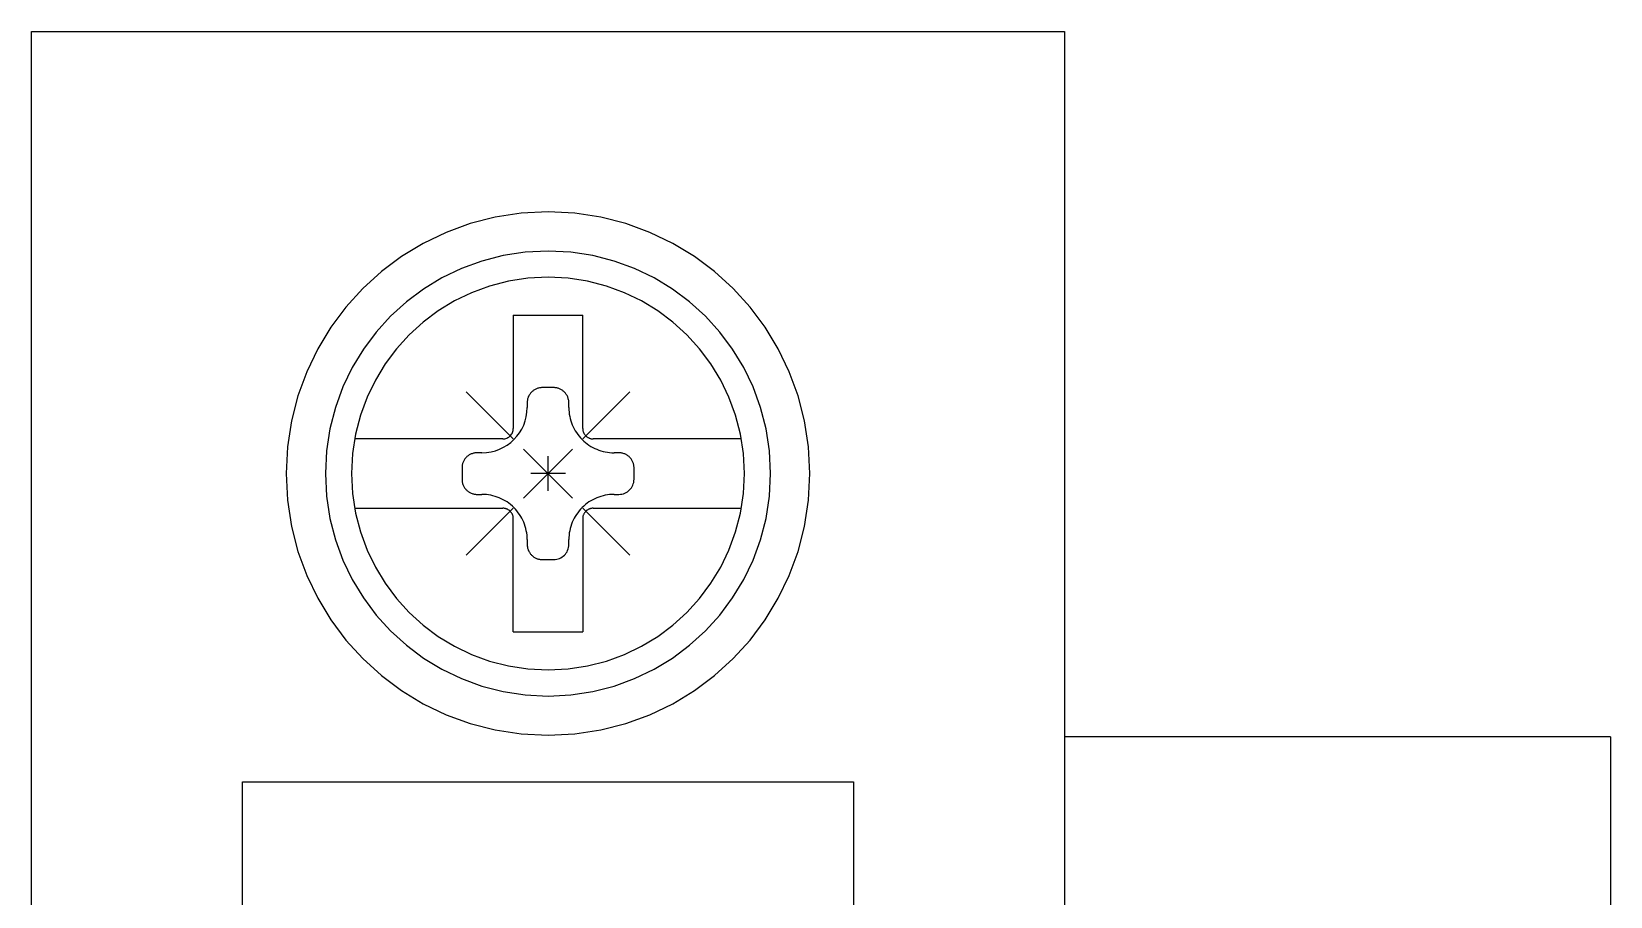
# Model space of a CAD drawing. Header units: millimetres. Extents: x 28713 to 59118, y -54378 to -19615.
# Drawn here: x 38143.61 to 38171.08, y -25245.44 to -25230.38 of the extents above; entities that cross this region are included whole.
import ezdxf

# ---------------------------------------------------------------- set-up
doc = ezdxf.new("R2010")
doc.units = ezdxf.units.MM
doc.header["$LTSCALE"] = 3
doc.layers.add('1', color=3, linetype='Continuous')

msp = doc.modelspace()

# ---------------------------------------------------------------- linework, layer by layer
for p, q in [((38143.607, -25309.862), (38143.607, -25230.381)), ((38143.607, -25230.381), (38161.579, -25230.381)), ((38161.579, -25230.381), (38161.579, -25309.862)), ((38152.127, -25233.543), (38151.674, -25233.612)), ((38152.593, -25233.519), (38152.127, -25233.543)), ((38153.058, -25233.543), (38152.593, -25233.519)), ((38152.593, -25233.519), (38152.593, -25233.519)), ((38153.511, -25233.612), (38153.058, -25233.543)), ((38151.237, -25233.724), (38150.819, -25233.877)), ((38151.674, -25233.612), (38151.237, -25233.724)), ((38153.947, -25233.724), (38153.511, -25233.612)), ((38154.366, -25233.877), (38153.947, -25233.724)), ((38150.421, -25234.069), (38150.045, -25234.297)), ((38150.819, -25233.877), (38150.421, -25234.069)), ((38154.764, -25234.069), (38154.366, -25233.877)), ((38155.14, -25234.297), (38154.764, -25234.069)), ((38150.045, -25234.297), (38149.694, -25234.56)), ((38151.441, -25234.377), (38151.085, -25234.507)), ((38151.812, -25234.281), (38151.441, -25234.377)), ((38152.196, -25234.223), (38151.812, -25234.281)), ((38152.593, -25234.203), (38152.196, -25234.223)), ((38152.988, -25234.223), (38152.593, -25234.203)), ((38152.593, -25234.203), (38152.593, -25234.203)), ((38153.373, -25234.281), (38152.988, -25234.223)), ((38153.744, -25234.377), (38153.373, -25234.281)), ((38154.1, -25234.507), (38153.744, -25234.377)), ((38155.491, -25234.56), (38155.14, -25234.297)), ((38149.694, -25234.56), (38149.371, -25234.854)), ((38150.746, -25234.67), (38150.427, -25234.864)), ((38151.085, -25234.507), (38150.746, -25234.67)), ((38152.243, -25234.676), (38151.904, -25234.728)), ((38152.593, -25234.658), (38152.243, -25234.676)), ((38152.942, -25234.676), (38152.593, -25234.658)), ((38152.593, -25234.658), (38152.593, -25234.658)), ((38153.281, -25234.728), (38152.942, -25234.676)), ((38154.438, -25234.67), (38154.1, -25234.507)), ((38154.758, -25234.864), (38154.438, -25234.67)), ((38155.814, -25234.854), (38155.491, -25234.56)), ((38149.371, -25234.854), (38149.077, -25235.177)), ((38150.427, -25234.864), (38150.129, -25235.087)), ((38151.262, -25234.927), (38150.963, -25235.071)), ((38151.576, -25234.812), (38151.262, -25234.927)), ((38151.904, -25234.728), (38151.576, -25234.812)), ((38153.609, -25234.812), (38153.281, -25234.728)), ((38153.923, -25234.927), (38153.609, -25234.812)), ((38154.221, -25235.071), (38153.923, -25234.927)), ((38155.056, -25235.087), (38154.758, -25234.864)), ((38156.108, -25235.177), (38155.814, -25234.854)), ((38149.077, -25235.177), (38148.814, -25235.528)), ((38150.129, -25235.087), (38149.854, -25235.337)), ((38150.682, -25235.242), (38150.419, -25235.439)), ((38150.963, -25235.071), (38150.682, -25235.242)), ((38154.503, -25235.242), (38154.221, -25235.071)), ((38154.766, -25235.439), (38154.503, -25235.242)), ((38155.331, -25235.337), (38155.056, -25235.087)), ((38156.371, -25235.528), (38156.108, -25235.177)), ((38149.854, -25235.337), (38149.604, -25235.612)), ((38150.419, -25235.439), (38150.176, -25235.659)), ((38151.989, -25235.318), (38151.989, -25237.29)), ((38151.989, -25235.318), (38153.196, -25235.318)), ((38153.196, -25237.29), (38153.196, -25235.318)), ((38155.009, -25235.659), (38154.766, -25235.439)), ((38155.581, -25235.612), (38155.331, -25235.337)), ((38148.814, -25235.528), (38148.586, -25235.904)), ((38149.604, -25235.612), (38149.381, -25235.91)), ((38150.176, -25235.659), (38149.955, -25235.902)), ((38155.229, -25235.902), (38155.009, -25235.659)), ((38155.804, -25235.91), (38155.581, -25235.612)), ((38156.599, -25235.904), (38156.371, -25235.528)), ((38148.586, -25235.904), (38148.394, -25236.302)), ((38149.381, -25235.91), (38149.187, -25236.229)), ((38149.955, -25235.902), (38149.759, -25236.165)), ((38155.426, -25236.165), (38155.229, -25235.902)), ((38155.998, -25236.229), (38155.804, -25235.91)), ((38156.791, -25236.302), (38156.599, -25235.904)), ((38148.394, -25236.302), (38148.241, -25236.72)), ((38149.187, -25236.229), (38149.024, -25236.568)), ((38149.759, -25236.165), (38149.588, -25236.447)), ((38155.597, -25236.447), (38155.426, -25236.165)), ((38156.161, -25236.568), (38155.998, -25236.229)), ((38156.944, -25236.721), (38156.791, -25236.302)), ((38149.024, -25236.568), (38148.894, -25236.924)), ((38149.588, -25236.447), (38149.444, -25236.745)), ((38152.358, -25236.616), (38152.347, -25236.623)), ((38152.369, -25236.61), (38152.358, -25236.616)), ((38152.381, -25236.604), (38152.369, -25236.61)), ((38152.393, -25236.599), (38152.381, -25236.604)), ((38152.404, -25236.594), (38152.393, -25236.599)), ((38152.417, -25236.59), (38152.404, -25236.594)), ((38152.429, -25236.587), (38152.417, -25236.59)), ((38152.442, -25236.584), (38152.429, -25236.587)), ((38152.454, -25236.582), (38152.442, -25236.584)), ((38152.467, -25236.58), (38152.454, -25236.582)), ((38152.48, -25236.579), (38152.467, -25236.58)), ((38152.493, -25236.579), (38152.48, -25236.579)), ((38152.692, -25236.579), (38152.493, -25236.579)), ((38152.493, -25236.579), (38152.493, -25236.579)), ((38152.705, -25236.579), (38152.692, -25236.579)), ((38152.718, -25236.58), (38152.705, -25236.579)), ((38152.731, -25236.582), (38152.718, -25236.58)), ((38152.744, -25236.584), (38152.731, -25236.582)), ((38152.756, -25236.587), (38152.744, -25236.584)), ((38152.768, -25236.59), (38152.756, -25236.587)), ((38152.78, -25236.594), (38152.768, -25236.59)), ((38152.793, -25236.599), (38152.78, -25236.594)), ((38152.804, -25236.604), (38152.793, -25236.599)), ((38152.816, -25236.61), (38152.804, -25236.604)), ((38152.827, -25236.616), (38152.816, -25236.61)), ((38152.838, -25236.623), (38152.827, -25236.616)), ((38155.741, -25236.745), (38155.597, -25236.447)), ((38156.291, -25236.924), (38156.161, -25236.568)), ((38148.241, -25236.72), (38148.129, -25237.157)), ((38149.444, -25236.745), (38149.329, -25237.059)), ((38151.17, -25236.653), (38151.989, -25237.472)), ((38152.232, -25236.816), (38152.231, -25236.828)), ((38152.231, -25236.828), (38152.231, -25236.842)), ((38152.231, -25236.842), (38152.231, -25236.926)), ((38152.233, -25236.803), (38152.232, -25236.816)), ((38152.236, -25236.79), (38152.233, -25236.803)), ((38152.238, -25236.777), (38152.236, -25236.79)), ((38152.242, -25236.765), (38152.238, -25236.777)), ((38152.246, -25236.753), (38152.242, -25236.765)), ((38152.25, -25236.741), (38152.246, -25236.753)), ((38152.256, -25236.729), (38152.25, -25236.741)), ((38152.261, -25236.718), (38152.256, -25236.729)), ((38152.268, -25236.707), (38152.261, -25236.718)), ((38152.275, -25236.696), (38152.268, -25236.707)), ((38152.282, -25236.685), (38152.275, -25236.696)), ((38152.29, -25236.675), (38152.282, -25236.685)), ((38152.298, -25236.665), (38152.29, -25236.675)), ((38152.307, -25236.656), (38152.298, -25236.665)), ((38152.317, -25236.647), (38152.307, -25236.656)), ((38152.307, -25236.656), (38152.307, -25236.656)), ((38152.327, -25236.638), (38152.317, -25236.647)), ((38152.337, -25236.63), (38152.327, -25236.638)), ((38152.347, -25236.623), (38152.337, -25236.63)), ((38152.848, -25236.63), (38152.838, -25236.623)), ((38152.858, -25236.638), (38152.848, -25236.63)), ((38152.868, -25236.647), (38152.858, -25236.638)), ((38152.878, -25236.656), (38152.868, -25236.647)), ((38152.887, -25236.665), (38152.878, -25236.656)), ((38152.878, -25236.656), (38152.878, -25236.656)), ((38152.895, -25236.675), (38152.887, -25236.665)), ((38152.903, -25236.685), (38152.895, -25236.675)), ((38152.91, -25236.696), (38152.903, -25236.685)), ((38152.917, -25236.707), (38152.91, -25236.696)), ((38152.924, -25236.718), (38152.917, -25236.707)), ((38152.929, -25236.729), (38152.924, -25236.718)), ((38152.935, -25236.741), (38152.929, -25236.729)), ((38152.939, -25236.753), (38152.935, -25236.741)), ((38152.943, -25236.765), (38152.939, -25236.753)), ((38152.946, -25236.777), (38152.943, -25236.765)), ((38152.949, -25236.79), (38152.946, -25236.777)), ((38152.952, -25236.803), (38152.949, -25236.79)), ((38152.953, -25236.816), (38152.952, -25236.803)), ((38152.954, -25236.828), (38152.953, -25236.816)), ((38152.955, -25236.842), (38152.954, -25236.828)), ((38152.955, -25236.926), (38152.955, -25236.842)), ((38152.955, -25236.842), (38152.955, -25236.842)), ((38153.196, -25237.472), (38154.015, -25236.653)), ((38155.856, -25237.059), (38155.741, -25236.745)), ((38157.056, -25237.157), (38156.944, -25236.721)), ((38148.129, -25237.157), (38148.06, -25237.61)), ((38148.894, -25236.924), (38148.798, -25237.295)), ((38149.329, -25237.059), (38149.245, -25237.387)), ((38152.169, -25237.233), (38152.195, -25237.16)), ((38152.195, -25237.16), (38152.214, -25237.085)), ((38152.214, -25237.085), (38152.226, -25237.006)), ((38152.226, -25237.006), (38152.231, -25236.926)), ((38152.955, -25236.926), (38152.955, -25236.926)), ((38152.955, -25236.926), (38152.956, -25236.965)), ((38152.956, -25236.965), (38152.958, -25237.004)), ((38152.958, -25237.004), (38152.963, -25237.042)), ((38152.963, -25237.042), (38152.97, -25237.08)), ((38152.97, -25237.08), (38152.978, -25237.118)), ((38152.978, -25237.118), (38152.988, -25237.155)), ((38152.988, -25237.155), (38153, -25237.191)), ((38155.94, -25237.387), (38155.856, -25237.059)), ((38156.387, -25237.295), (38156.291, -25236.924)), ((38157.125, -25237.61), (38157.056, -25237.157)), ((38148.798, -25237.295), (38148.74, -25237.68)), ((38149.245, -25237.387), (38149.193, -25237.726)), ((38151.894, -25237.45), (38151.909, -25237.441)), ((38151.909, -25237.441), (38151.923, -25237.43)), ((38151.923, -25237.43), (38151.936, -25237.419)), ((38151.936, -25237.419), (38151.947, -25237.405)), ((38151.947, -25237.405), (38151.958, -25237.391)), ((38151.958, -25237.391), (38151.967, -25237.376)), ((38151.967, -25237.376), (38151.975, -25237.361)), ((38151.975, -25237.361), (38151.981, -25237.344)), ((38151.981, -25237.344), (38151.985, -25237.326)), ((38151.985, -25237.326), (38151.988, -25237.308)), ((38151.988, -25237.308), (38151.989, -25237.29)), ((38152, -25237.483), (38152.051, -25237.427)), ((38152.051, -25237.427), (38152.096, -25237.366)), ((38152.096, -25237.366), (38152.135, -25237.301)), ((38152.135, -25237.301), (38152.169, -25237.233)), ((38153, -25237.191), (38153.014, -25237.227)), ((38153.014, -25237.227), (38153.03, -25237.262)), ((38153.03, -25237.262), (38153.047, -25237.297)), ((38153.047, -25237.297), (38153.066, -25237.33)), ((38153.066, -25237.33), (38153.087, -25237.363)), ((38153.087, -25237.363), (38153.109, -25237.394)), ((38153.109, -25237.394), (38153.133, -25237.425)), ((38153.133, -25237.425), (38153.158, -25237.454)), ((38153.196, -25237.29), (38153.196, -25237.29)), ((38153.196, -25237.29), (38153.196, -25237.299)), ((38153.196, -25237.299), (38153.197, -25237.308)), ((38153.197, -25237.308), (38153.198, -25237.316)), ((38153.198, -25237.316), (38153.199, -25237.325)), ((38153.199, -25237.325), (38153.201, -25237.334)), ((38153.201, -25237.334), (38153.204, -25237.343)), ((38153.204, -25237.343), (38153.206, -25237.351)), ((38153.206, -25237.351), (38153.21, -25237.359)), ((38153.21, -25237.359), (38153.213, -25237.367)), ((38153.213, -25237.367), (38153.217, -25237.375)), ((38153.217, -25237.375), (38153.221, -25237.383)), ((38153.221, -25237.383), (38153.226, -25237.391)), ((38153.226, -25237.391), (38153.231, -25237.398)), ((38153.231, -25237.398), (38153.237, -25237.405)), ((38153.237, -25237.405), (38153.243, -25237.412)), ((38153.243, -25237.412), (38153.249, -25237.419)), ((38153.249, -25237.419), (38153.249, -25237.419)), ((38153.249, -25237.419), (38153.256, -25237.425)), ((38153.256, -25237.425), (38153.262, -25237.431)), ((38153.262, -25237.431), (38153.27, -25237.436)), ((38153.27, -25237.436), (38153.277, -25237.441)), ((38155.992, -25237.726), (38155.94, -25237.387)), ((38156.445, -25237.68), (38156.387, -25237.295)), ((38148.06, -25237.61), (38148.036, -25238.076)), ((38148.74, -25237.68), (38148.72, -25238.076)), ((38151.807, -25237.472), (38149.229, -25237.472)), ((38151.332, -25237.715), (38151.32, -25237.716)), ((38151.345, -25237.714), (38151.332, -25237.715)), ((38151.358, -25237.713), (38151.345, -25237.714)), ((38151.443, -25237.713), (38151.358, -25237.713)), ((38151.358, -25237.713), (38151.358, -25237.713)), ((38151.443, -25237.713), (38151.524, -25237.709)), ((38151.443, -25237.713), (38151.443, -25237.713)), ((38151.524, -25237.709), (38151.602, -25237.697)), ((38151.602, -25237.697), (38151.677, -25237.678)), ((38151.677, -25237.678), (38151.75, -25237.651)), ((38151.75, -25237.651), (38151.818, -25237.618)), ((38151.807, -25237.472), (38151.825, -25237.471)), ((38151.807, -25237.472), (38151.807, -25237.472)), ((38151.818, -25237.618), (38151.883, -25237.579)), ((38151.825, -25237.471), (38151.843, -25237.468)), ((38151.843, -25237.468), (38151.861, -25237.464)), ((38151.861, -25237.464), (38151.878, -25237.458)), ((38151.878, -25237.458), (38151.894, -25237.45)), ((38151.883, -25237.579), (38151.944, -25237.533)), ((38151.944, -25237.533), (38152, -25237.483)), ((38152.166, -25237.649), (38153.019, -25238.502)), ((38152.166, -25238.502), (38153.019, -25237.649)), ((38153.158, -25237.454), (38153.185, -25237.483)), ((38153.185, -25237.483), (38153.185, -25237.483)), ((38153.185, -25237.483), (38153.213, -25237.51)), ((38153.213, -25237.51), (38153.243, -25237.535)), ((38153.243, -25237.535), (38153.273, -25237.559)), ((38153.273, -25237.559), (38153.305, -25237.581)), ((38153.277, -25237.441), (38153.284, -25237.446)), ((38153.284, -25237.446), (38153.292, -25237.45)), ((38153.292, -25237.45), (38153.3, -25237.454)), ((38153.3, -25237.454), (38153.308, -25237.458)), ((38153.305, -25237.581), (38153.338, -25237.602)), ((38153.308, -25237.458), (38153.317, -25237.461)), ((38153.317, -25237.461), (38153.325, -25237.464)), ((38153.325, -25237.464), (38153.334, -25237.466)), ((38153.334, -25237.466), (38153.342, -25237.468)), ((38153.338, -25237.602), (38153.371, -25237.621)), ((38153.342, -25237.468), (38153.351, -25237.47)), ((38153.351, -25237.47), (38153.36, -25237.471)), ((38153.36, -25237.471), (38153.369, -25237.472)), ((38153.369, -25237.472), (38153.378, -25237.472)), ((38153.371, -25237.621), (38153.405, -25237.638)), ((38155.956, -25237.472), (38153.378, -25237.472)), ((38153.405, -25237.638), (38153.441, -25237.653)), ((38153.441, -25237.653), (38153.476, -25237.667)), ((38153.476, -25237.667), (38153.513, -25237.679)), ((38153.513, -25237.679), (38153.55, -25237.689)), ((38153.55, -25237.689), (38153.588, -25237.698)), ((38153.588, -25237.698), (38153.625, -25237.705)), ((38153.625, -25237.705), (38153.664, -25237.71)), ((38153.664, -25237.71), (38153.703, -25237.712)), ((38153.703, -25237.712), (38153.742, -25237.713)), ((38153.827, -25237.713), (38153.742, -25237.713)), ((38153.84, -25237.714), (38153.827, -25237.713)), ((38153.853, -25237.715), (38153.84, -25237.714)), ((38153.865, -25237.716), (38153.853, -25237.715)), ((38156.465, -25238.076), (38156.445, -25237.68)), ((38157.149, -25238.076), (38157.125, -25237.61)), ((38149.193, -25237.726), (38149.175, -25238.076)), ((38151.097, -25237.95), (38151.096, -25237.963)), ((38151.096, -25237.963), (38151.096, -25237.976)), ((38151.096, -25237.976), (38151.096, -25238.175)), ((38151.099, -25237.937), (38151.097, -25237.95)), ((38151.101, -25237.924), (38151.099, -25237.937)), ((38151.104, -25237.912), (38151.101, -25237.924)), ((38151.107, -25237.899), (38151.104, -25237.912)), ((38151.111, -25237.887), (38151.107, -25237.899)), ((38151.116, -25237.875), (38151.111, -25237.887)), ((38151.121, -25237.864), (38151.116, -25237.875)), ((38151.127, -25237.852), (38151.121, -25237.864)), ((38151.133, -25237.841), (38151.127, -25237.852)), ((38151.14, -25237.83), (38151.133, -25237.841)), ((38151.147, -25237.82), (38151.14, -25237.83)), ((38151.155, -25237.809), (38151.147, -25237.82)), ((38151.164, -25237.8), (38151.155, -25237.809)), ((38151.173, -25237.79), (38151.164, -25237.8)), ((38151.182, -25237.781), (38151.173, -25237.79)), ((38151.173, -25237.79), (38151.173, -25237.79)), ((38151.192, -25237.773), (38151.182, -25237.781)), ((38151.202, -25237.765), (38151.192, -25237.773)), ((38151.213, -25237.757), (38151.202, -25237.765)), ((38151.223, -25237.75), (38151.213, -25237.757)), ((38151.235, -25237.744), (38151.223, -25237.75)), ((38151.246, -25237.738), (38151.235, -25237.744)), ((38151.258, -25237.733), (38151.246, -25237.738)), ((38151.27, -25237.729), (38151.258, -25237.733)), ((38151.282, -25237.725), (38151.27, -25237.729)), ((38151.294, -25237.721), (38151.282, -25237.725)), ((38151.307, -25237.718), (38151.294, -25237.721)), ((38151.32, -25237.716), (38151.307, -25237.718)), ((38152.593, -25238.377), (38152.593, -25237.774)), ((38153.878, -25237.718), (38153.865, -25237.716)), ((38153.89, -25237.721), (38153.878, -25237.718)), ((38153.903, -25237.725), (38153.89, -25237.721)), ((38153.915, -25237.729), (38153.903, -25237.725)), ((38153.927, -25237.733), (38153.915, -25237.729)), ((38153.939, -25237.738), (38153.927, -25237.733)), ((38153.95, -25237.744), (38153.939, -25237.738)), ((38153.961, -25237.75), (38153.95, -25237.744)), ((38153.972, -25237.757), (38153.961, -25237.75)), ((38153.983, -25237.765), (38153.972, -25237.757)), ((38153.993, -25237.773), (38153.983, -25237.765)), ((38154.003, -25237.781), (38153.993, -25237.773)), ((38154.012, -25237.79), (38154.003, -25237.781)), ((38154.021, -25237.8), (38154.012, -25237.79)), ((38154.012, -25237.79), (38154.012, -25237.79)), ((38154.03, -25237.809), (38154.021, -25237.8)), ((38154.037, -25237.82), (38154.03, -25237.809)), ((38154.045, -25237.83), (38154.037, -25237.82)), ((38154.052, -25237.841), (38154.045, -25237.83)), ((38154.058, -25237.852), (38154.052, -25237.841)), ((38154.064, -25237.864), (38154.058, -25237.852)), ((38154.069, -25237.875), (38154.064, -25237.864)), ((38154.074, -25237.887), (38154.069, -25237.875)), ((38154.078, -25237.899), (38154.074, -25237.887)), ((38154.081, -25237.912), (38154.078, -25237.899)), ((38154.084, -25237.924), (38154.081, -25237.912)), ((38154.086, -25237.937), (38154.084, -25237.924)), ((38154.088, -25237.95), (38154.086, -25237.937)), ((38154.089, -25237.963), (38154.088, -25237.95)), ((38154.089, -25237.976), (38154.089, -25237.963)), ((38154.089, -25238.175), (38154.089, -25237.976)), ((38154.089, -25237.976), (38154.089, -25237.976)), ((38156.01, -25238.076), (38155.992, -25237.726)), ((38148.036, -25238.076), (38148.036, -25238.076)), ((38148.036, -25238.076), (38148.06, -25238.541)), ((38148.72, -25238.076), (38148.72, -25238.076)), ((38148.72, -25238.076), (38148.74, -25238.471)), ((38149.175, -25238.076), (38149.175, -25238.076)), ((38149.175, -25238.076), (38149.193, -25238.425)), ((38151.096, -25238.175), (38151.096, -25238.175)), ((38151.096, -25238.175), (38151.096, -25238.188)), ((38151.096, -25238.188), (38151.097, -25238.201)), ((38151.097, -25238.201), (38151.099, -25238.214)), ((38151.099, -25238.214), (38151.101, -25238.227)), ((38151.101, -25238.227), (38151.104, -25238.239)), ((38151.104, -25238.239), (38151.107, -25238.251)), ((38151.107, -25238.251), (38151.111, -25238.264)), ((38151.111, -25238.264), (38151.116, -25238.276)), ((38152.894, -25238.076), (38152.291, -25238.076)), ((38154.068, -25238.277), (38154.077, -25238.253)), ((38154.077, -25238.253), (38154.084, -25238.228)), ((38154.084, -25238.228), (38154.088, -25238.202)), ((38154.088, -25238.202), (38154.089, -25238.175)), ((38155.992, -25238.425), (38156.01, -25238.076)), ((38156.01, -25238.076), (38156.01, -25238.076)), ((38156.445, -25238.471), (38156.465, -25238.076)), ((38156.465, -25238.076), (38156.465, -25238.076)), ((38157.125, -25238.541), (38157.149, -25238.076)), ((38157.149, -25238.076), (38157.149, -25238.076)), ((38148.74, -25238.471), (38148.798, -25238.856)), ((38149.193, -25238.425), (38149.245, -25238.764)), ((38151.116, -25238.276), (38151.121, -25238.287)), ((38151.121, -25238.287), (38151.127, -25238.299)), ((38151.127, -25238.299), (38151.133, -25238.31)), ((38151.133, -25238.31), (38151.14, -25238.321)), ((38151.14, -25238.321), (38151.147, -25238.331)), ((38151.147, -25238.331), (38151.155, -25238.342)), ((38151.155, -25238.342), (38151.164, -25238.351)), ((38151.164, -25238.351), (38151.173, -25238.361)), ((38151.173, -25238.361), (38151.173, -25238.361)), ((38151.173, -25238.361), (38151.182, -25238.37)), ((38151.182, -25238.37), (38151.192, -25238.378)), ((38151.192, -25238.378), (38151.202, -25238.386)), ((38151.202, -25238.386), (38151.213, -25238.394)), ((38151.213, -25238.394), (38151.223, -25238.4)), ((38151.223, -25238.4), (38151.235, -25238.407)), ((38151.235, -25238.407), (38151.246, -25238.412)), ((38151.246, -25238.412), (38151.258, -25238.418)), ((38151.258, -25238.418), (38151.27, -25238.422)), ((38151.27, -25238.422), (38151.282, -25238.426)), ((38151.282, -25238.426), (38151.294, -25238.43)), ((38151.294, -25238.43), (38151.307, -25238.433)), ((38151.307, -25238.433), (38151.32, -25238.435)), ((38151.32, -25238.435), (38151.332, -25238.436)), ((38151.332, -25238.436), (38151.345, -25238.437)), ((38151.345, -25238.437), (38151.358, -25238.438)), ((38151.358, -25238.438), (38151.443, -25238.438)), ((38151.482, -25238.439), (38151.443, -25238.438)), ((38151.521, -25238.441), (38151.482, -25238.439)), ((38151.559, -25238.446), (38151.521, -25238.441)), ((38151.597, -25238.453), (38151.559, -25238.446)), ((38151.635, -25238.461), (38151.597, -25238.453)), ((38151.672, -25238.472), (38151.635, -25238.461)), ((38151.708, -25238.484), (38151.672, -25238.472)), ((38151.744, -25238.498), (38151.708, -25238.484)), ((38151.779, -25238.513), (38151.744, -25238.498)), ((38151.814, -25238.53), (38151.779, -25238.513)), ((38151.847, -25238.549), (38151.814, -25238.53)), ((38153.371, -25238.53), (38153.338, -25238.549)), ((38153.405, -25238.513), (38153.371, -25238.53)), ((38153.441, -25238.498), (38153.405, -25238.513)), ((38153.476, -25238.484), (38153.441, -25238.498)), ((38153.513, -25238.472), (38153.476, -25238.484)), ((38153.55, -25238.461), (38153.513, -25238.472)), ((38153.588, -25238.453), (38153.55, -25238.461)), ((38153.625, -25238.446), (38153.588, -25238.453)), ((38153.664, -25238.441), (38153.625, -25238.446)), ((38153.703, -25238.439), (38153.664, -25238.441)), ((38153.742, -25238.438), (38153.703, -25238.439)), ((38153.742, -25238.438), (38153.827, -25238.438)), ((38153.742, -25238.438), (38153.742, -25238.438)), ((38153.827, -25238.438), (38153.853, -25238.436)), ((38153.827, -25238.438), (38153.827, -25238.438)), ((38153.853, -25238.436), (38153.879, -25238.432)), ((38153.879, -25238.432), (38153.905, -25238.426)), ((38153.905, -25238.426), (38153.929, -25238.417)), ((38153.929, -25238.417), (38153.952, -25238.406)), ((38153.952, -25238.406), (38153.973, -25238.393)), ((38153.973, -25238.393), (38153.993, -25238.378)), ((38153.993, -25238.378), (38154.012, -25238.361)), ((38154.012, -25238.361), (38154.029, -25238.342)), ((38154.029, -25238.342), (38154.044, -25238.322)), ((38154.044, -25238.322), (38154.057, -25238.3)), ((38154.057, -25238.3), (38154.068, -25238.277)), ((38155.94, -25238.764), (38155.992, -25238.425)), ((38156.387, -25238.856), (38156.445, -25238.471)), ((38148.06, -25238.541), (38148.129, -25238.994)), ((38149.229, -25238.679), (38151.807, -25238.679)), ((38149.245, -25238.764), (38149.329, -25239.092)), ((38151.17, -25239.498), (38151.989, -25238.679)), ((38151.816, -25238.679), (38151.807, -25238.679)), ((38151.825, -25238.68), (38151.816, -25238.679)), ((38151.834, -25238.681), (38151.825, -25238.68)), ((38151.843, -25238.683), (38151.834, -25238.681)), ((38151.851, -25238.685), (38151.843, -25238.683)), ((38151.88, -25238.57), (38151.847, -25238.549)), ((38151.86, -25238.687), (38151.851, -25238.685)), ((38151.868, -25238.69), (38151.86, -25238.687)), ((38151.877, -25238.693), (38151.868, -25238.69)), ((38151.885, -25238.696), (38151.877, -25238.693)), ((38151.912, -25238.592), (38151.88, -25238.57)), ((38151.893, -25238.701), (38151.885, -25238.696)), ((38151.9, -25238.705), (38151.893, -25238.701)), ((38151.908, -25238.71), (38151.9, -25238.705)), ((38151.915, -25238.715), (38151.908, -25238.71)), ((38151.942, -25238.616), (38151.912, -25238.592)), ((38151.922, -25238.72), (38151.915, -25238.715)), ((38151.929, -25238.726), (38151.922, -25238.72)), ((38151.936, -25238.733), (38151.929, -25238.726)), ((38151.942, -25238.739), (38151.936, -25238.733)), ((38151.936, -25238.733), (38151.936, -25238.733)), ((38151.972, -25238.641), (38151.942, -25238.616)), ((38151.948, -25238.746), (38151.942, -25238.739)), ((38151.953, -25238.753), (38151.948, -25238.746)), ((38151.959, -25238.76), (38151.953, -25238.753)), ((38151.963, -25238.768), (38151.959, -25238.76)), ((38151.968, -25238.775), (38151.963, -25238.768)), ((38151.972, -25238.783), (38151.968, -25238.775)), ((38152, -25238.668), (38151.972, -25238.641)), ((38151.975, -25238.792), (38151.972, -25238.783)), ((38151.978, -25238.8), (38151.975, -25238.792)), ((38151.981, -25238.808), (38151.978, -25238.8)), ((38151.984, -25238.817), (38151.981, -25238.808)), ((38152.027, -25238.697), (38152, -25238.668)), ((38152, -25238.668), (38152, -25238.668)), ((38152.052, -25238.726), (38152.027, -25238.697)), ((38152.076, -25238.757), (38152.052, -25238.726)), ((38152.098, -25238.788), (38152.076, -25238.757)), ((38152.119, -25238.821), (38152.098, -25238.788)), ((38153.087, -25238.788), (38153.066, -25238.821)), ((38153.109, -25238.757), (38153.087, -25238.788)), ((38153.133, -25238.726), (38153.109, -25238.757)), ((38153.158, -25238.697), (38153.133, -25238.726)), ((38153.185, -25238.668), (38153.158, -25238.697)), ((38153.213, -25238.641), (38153.185, -25238.668)), ((38153.185, -25238.668), (38153.185, -25238.668)), ((38153.196, -25238.679), (38154.015, -25239.498)), ((38153.204, -25238.808), (38153.201, -25238.817)), ((38153.206, -25238.8), (38153.204, -25238.808)), ((38153.21, -25238.792), (38153.206, -25238.8)), ((38153.213, -25238.783), (38153.21, -25238.792)), ((38153.243, -25238.616), (38153.213, -25238.641)), ((38153.217, -25238.775), (38153.213, -25238.783)), ((38153.221, -25238.768), (38153.217, -25238.775)), ((38153.226, -25238.76), (38153.221, -25238.768)), ((38153.231, -25238.753), (38153.226, -25238.76)), ((38153.237, -25238.746), (38153.231, -25238.753)), ((38153.243, -25238.739), (38153.237, -25238.746)), ((38153.273, -25238.592), (38153.243, -25238.616)), ((38153.249, -25238.733), (38153.243, -25238.739)), ((38153.256, -25238.726), (38153.249, -25238.733)), ((38153.249, -25238.733), (38153.249, -25238.733)), ((38153.262, -25238.72), (38153.256, -25238.726)), ((38153.27, -25238.715), (38153.262, -25238.72)), ((38153.277, -25238.71), (38153.27, -25238.715)), ((38153.305, -25238.57), (38153.273, -25238.592)), ((38153.284, -25238.705), (38153.277, -25238.71)), ((38153.292, -25238.701), (38153.284, -25238.705)), ((38153.3, -25238.696), (38153.292, -25238.701)), ((38153.308, -25238.693), (38153.3, -25238.696)), ((38153.338, -25238.549), (38153.305, -25238.57)), ((38153.317, -25238.69), (38153.308, -25238.693)), ((38153.325, -25238.687), (38153.317, -25238.69)), ((38153.334, -25238.685), (38153.325, -25238.687)), ((38153.342, -25238.683), (38153.334, -25238.685)), ((38153.351, -25238.681), (38153.342, -25238.683)), ((38153.36, -25238.68), (38153.351, -25238.681)), ((38153.369, -25238.679), (38153.36, -25238.68)), ((38153.378, -25238.679), (38153.369, -25238.679)), ((38153.378, -25238.679), (38153.378, -25238.679)), ((38153.378, -25238.679), (38155.956, -25238.679)), ((38155.856, -25239.092), (38155.94, -25238.764)), ((38157.056, -25238.994), (38157.125, -25238.541)), ((38148.129, -25238.994), (38148.241, -25239.43)), ((38148.798, -25238.856), (38148.894, -25239.227)), ((38151.986, -25238.826), (38151.984, -25238.817)), ((38151.987, -25238.834), (38151.986, -25238.826)), ((38151.988, -25238.843), (38151.987, -25238.834)), ((38151.989, -25238.852), (38151.988, -25238.843)), ((38151.989, -25238.861), (38151.989, -25238.852)), ((38151.989, -25238.861), (38151.989, -25238.861)), ((38151.989, -25240.833), (38151.989, -25238.861)), ((38152.138, -25238.854), (38152.119, -25238.821)), ((38152.155, -25238.889), (38152.138, -25238.854)), ((38152.171, -25238.924), (38152.155, -25238.889)), ((38152.184, -25238.959), (38152.171, -25238.924)), ((38152.196, -25238.996), (38152.184, -25238.959)), ((38152.207, -25239.033), (38152.196, -25238.996)), ((38152.215, -25239.071), (38152.207, -25239.033)), ((38152.222, -25239.109), (38152.215, -25239.071)), ((38152.97, -25239.071), (38152.963, -25239.109)), ((38152.978, -25239.033), (38152.97, -25239.071)), ((38152.988, -25238.996), (38152.978, -25239.033)), ((38153, -25238.959), (38152.988, -25238.996)), ((38153.014, -25238.924), (38153, -25238.959)), ((38153.03, -25238.889), (38153.014, -25238.924)), ((38153.047, -25238.854), (38153.03, -25238.889)), ((38153.066, -25238.821), (38153.047, -25238.854)), ((38153.197, -25238.843), (38153.196, -25238.852)), ((38153.196, -25238.852), (38153.196, -25238.861)), ((38153.196, -25238.861), (38153.196, -25240.833)), ((38153.198, -25238.834), (38153.197, -25238.843)), ((38153.199, -25238.826), (38153.198, -25238.834)), ((38153.201, -25238.817), (38153.199, -25238.826)), ((38156.291, -25239.227), (38156.387, -25238.856)), ((38156.944, -25239.43), (38157.056, -25238.994)), ((38148.894, -25239.227), (38149.024, -25239.583)), ((38149.329, -25239.092), (38149.444, -25239.406)), ((38152.227, -25239.147), (38152.222, -25239.109)), ((38152.229, -25239.186), (38152.227, -25239.147)), ((38152.231, -25239.225), (38152.229, -25239.186)), ((38152.231, -25239.225), (38152.231, -25239.31)), ((38152.231, -25239.225), (38152.231, -25239.225)), ((38152.231, -25239.31), (38152.231, -25239.31)), ((38152.231, -25239.31), (38152.231, -25239.323)), ((38152.231, -25239.323), (38152.232, -25239.336)), ((38152.232, -25239.336), (38152.233, -25239.348)), ((38152.233, -25239.348), (38152.236, -25239.361)), ((38152.236, -25239.361), (38152.238, -25239.374)), ((38152.943, -25239.388), (38152.949, -25239.363)), ((38152.949, -25239.363), (38152.953, -25239.336)), ((38152.953, -25239.336), (38152.955, -25239.31)), ((38152.956, -25239.186), (38152.955, -25239.225)), ((38152.955, -25239.31), (38152.955, -25239.225)), ((38152.958, -25239.147), (38152.956, -25239.186)), ((38152.963, -25239.109), (38152.958, -25239.147)), ((38155.741, -25239.406), (38155.856, -25239.092)), ((38156.161, -25239.583), (38156.291, -25239.227)), ((38148.241, -25239.43), (38148.394, -25239.849)), ((38149.024, -25239.583), (38149.187, -25239.921)), ((38149.444, -25239.406), (38149.588, -25239.704)), ((38152.238, -25239.374), (38152.242, -25239.386)), ((38152.242, -25239.386), (38152.246, -25239.398)), ((38152.246, -25239.398), (38152.25, -25239.41)), ((38152.25, -25239.41), (38152.256, -25239.422)), ((38152.256, -25239.422), (38152.261, -25239.433)), ((38152.261, -25239.433), (38152.268, -25239.444)), ((38152.268, -25239.444), (38152.275, -25239.455)), ((38152.275, -25239.455), (38152.282, -25239.466)), ((38152.282, -25239.466), (38152.29, -25239.476)), ((38152.29, -25239.476), (38152.298, -25239.486)), ((38152.298, -25239.486), (38152.307, -25239.495)), ((38152.307, -25239.495), (38152.307, -25239.495)), ((38152.307, -25239.495), (38152.317, -25239.504)), ((38152.317, -25239.504), (38152.327, -25239.513)), ((38152.327, -25239.513), (38152.337, -25239.521)), ((38152.337, -25239.521), (38152.347, -25239.528)), ((38152.347, -25239.528), (38152.358, -25239.535)), ((38152.358, -25239.535), (38152.369, -25239.541)), ((38152.369, -25239.541), (38152.381, -25239.547)), ((38152.381, -25239.547), (38152.393, -25239.552)), ((38152.393, -25239.552), (38152.404, -25239.557)), ((38152.404, -25239.557), (38152.417, -25239.561)), ((38152.417, -25239.561), (38152.429, -25239.564)), ((38152.429, -25239.564), (38152.442, -25239.567)), ((38152.442, -25239.567), (38152.454, -25239.569)), ((38152.454, -25239.569), (38152.467, -25239.571)), ((38152.467, -25239.571), (38152.48, -25239.572)), ((38152.48, -25239.572), (38152.493, -25239.572)), ((38152.493, -25239.572), (38152.692, -25239.572)), ((38152.692, -25239.572), (38152.719, -25239.571)), ((38152.692, -25239.572), (38152.692, -25239.572)), ((38152.719, -25239.571), (38152.745, -25239.567)), ((38152.745, -25239.567), (38152.77, -25239.56)), ((38152.77, -25239.56), (38152.794, -25239.552)), ((38152.794, -25239.552), (38152.817, -25239.54)), ((38152.817, -25239.54), (38152.839, -25239.527)), ((38152.839, -25239.527), (38152.859, -25239.512)), ((38152.859, -25239.512), (38152.878, -25239.495)), ((38152.878, -25239.495), (38152.894, -25239.477)), ((38152.894, -25239.477), (38152.91, -25239.456)), ((38152.91, -25239.456), (38152.923, -25239.435)), ((38152.923, -25239.435), (38152.934, -25239.412)), ((38152.934, -25239.412), (38152.943, -25239.388)), ((38155.597, -25239.704), (38155.741, -25239.406)), ((38155.998, -25239.921), (38156.161, -25239.583)), ((38156.791, -25239.849), (38156.944, -25239.43)), ((38148.394, -25239.849), (38148.586, -25240.247)), ((38149.588, -25239.704), (38149.759, -25239.986)), ((38155.426, -25239.986), (38155.597, -25239.704)), ((38156.599, -25240.247), (38156.791, -25239.849)), ((38149.187, -25239.921), (38149.381, -25240.241)), ((38149.759, -25239.986), (38149.955, -25240.249)), ((38155.229, -25240.249), (38155.426, -25239.986)), ((38155.804, -25240.241), (38155.998, -25239.921)), ((38148.586, -25240.247), (38148.814, -25240.623)), ((38149.381, -25240.241), (38149.604, -25240.539)), ((38149.955, -25240.249), (38150.176, -25240.492)), ((38155.009, -25240.492), (38155.229, -25240.249)), ((38155.581, -25240.539), (38155.804, -25240.241)), ((38156.371, -25240.623), (38156.599, -25240.247)), ((38148.814, -25240.623), (38149.076, -25240.974)), ((38149.604, -25240.539), (38149.854, -25240.814)), ((38150.176, -25240.492), (38150.419, -25240.712)), ((38150.419, -25240.712), (38150.682, -25240.909)), ((38154.503, -25240.909), (38154.766, -25240.712)), ((38154.766, -25240.712), (38155.009, -25240.492)), ((38155.331, -25240.814), (38155.581, -25240.539)), ((38156.108, -25240.974), (38156.371, -25240.623)), ((38149.076, -25240.974), (38149.371, -25241.297)), ((38149.854, -25240.814), (38150.129, -25241.064)), ((38150.682, -25240.909), (38150.963, -25241.08)), ((38151.989, -25240.833), (38153.196, -25240.833)), ((38154.221, -25241.08), (38154.503, -25240.909)), ((38155.056, -25241.064), (38155.331, -25240.814)), ((38155.814, -25241.297), (38156.108, -25240.974)), ((38150.129, -25241.064), (38150.427, -25241.287)), ((38150.963, -25241.08), (38151.262, -25241.224)), ((38151.262, -25241.224), (38151.576, -25241.339)), ((38153.609, -25241.339), (38153.923, -25241.224)), ((38153.923, -25241.224), (38154.221, -25241.08)), ((38154.758, -25241.287), (38155.056, -25241.064)), ((38149.371, -25241.297), (38149.694, -25241.591)), ((38150.427, -25241.287), (38150.746, -25241.481)), ((38150.746, -25241.481), (38151.085, -25241.644)), ((38151.576, -25241.339), (38151.904, -25241.423)), ((38151.904, -25241.423), (38152.243, -25241.475)), ((38152.243, -25241.475), (38152.593, -25241.493)), ((38152.593, -25241.493), (38152.942, -25241.475)), ((38152.593, -25241.493), (38152.593, -25241.493)), ((38152.942, -25241.475), (38153.281, -25241.423)), ((38153.281, -25241.423), (38153.609, -25241.339)), ((38154.1, -25241.644), (38154.438, -25241.481)), ((38154.438, -25241.481), (38154.758, -25241.287)), ((38155.491, -25241.591), (38155.814, -25241.297)), ((38149.694, -25241.591), (38150.045, -25241.854)), ((38151.085, -25241.644), (38151.441, -25241.774)), ((38151.441, -25241.774), (38151.812, -25241.87)), ((38153.373, -25241.87), (38153.744, -25241.774)), ((38153.744, -25241.774), (38154.1, -25241.644)), ((38155.14, -25241.854), (38155.491, -25241.591)), ((38150.045, -25241.854), (38150.421, -25242.082)), ((38150.421, -25242.082), (38150.819, -25242.274)), ((38151.812, -25241.87), (38152.196, -25241.928)), ((38152.196, -25241.928), (38152.593, -25241.948)), ((38152.593, -25241.948), (38152.988, -25241.928)), ((38152.593, -25241.948), (38152.593, -25241.948)), ((38152.988, -25241.928), (38153.373, -25241.87)), ((38154.366, -25242.274), (38154.764, -25242.082)), ((38154.764, -25242.082), (38155.14, -25241.854)), ((38150.819, -25242.274), (38151.237, -25242.427)), ((38153.947, -25242.427), (38154.366, -25242.274)), ((38151.237, -25242.427), (38151.674, -25242.539)), ((38151.674, -25242.539), (38152.127, -25242.608)), ((38152.127, -25242.608), (38152.593, -25242.632)), ((38152.593, -25242.632), (38153.058, -25242.608)), ((38152.593, -25242.632), (38152.593, -25242.632)), ((38153.058, -25242.608), (38153.511, -25242.539)), ((38153.511, -25242.539), (38153.947, -25242.427)), ((38147.277, -25246.682), (38147.277, -25243.442)), ((38147.277, -25243.442), (38157.908, -25243.442)), ((38157.908, -25243.442), (38157.908, -25246.682))]:
    msp.add_line(p, q)
at = {"layer": '1', "color": 7}
for p, q in [((38171.079, -25242.656), (38161.579, -25242.656)), ((38161.579, -25242.656), (38161.579, -25293.156)), ((38171.079, -25242.656), (38171.079, -25293.156))]:
    msp.add_line(p, q, dxfattribs=at)

doc.saveas('drawing.dxf')
